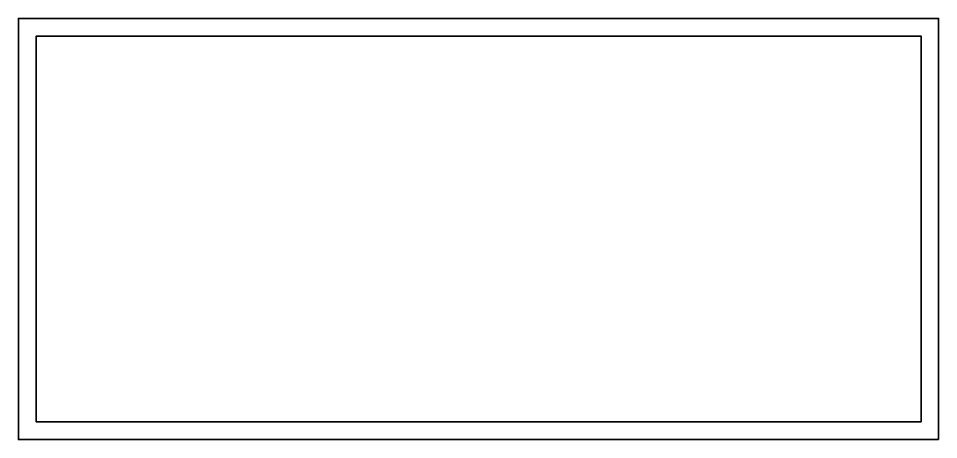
# Model space of a CAD drawing. Header units: millimetres. Extents: x -155 to 365, y 30 to 268.
import ezdxf

# ---------------------------------------------------------------- set-up
doc = ezdxf.new("R2010")
doc.units = ezdxf.units.MM
doc.header["$MEASUREMENT"] = 0
doc.layers.get('0').update_dxf_attribs({"lineweight": 0})
doc.layers.add('Safety', color=7, linetype='Continuous', lineweight=0)

msp = doc.modelspace()

# ---------------------------------------------------------------- linework, layer by layer
at = {"color": 250, "lineweight": 35, "true_color": 0x231f20}
msp.add_lwpolyline([(365, 29.5), (-155, 29.5), (-155, 267.5), (365, 267.5)], close=True, dxfattribs=at)
at = {"layer": 'Safety', "color": 250, "lineweight": 35, "true_color": 0x231f20}
msp.add_lwpolyline([(355.13, 39.52), (-144.87, 39.52), (-144.87, 257.52), (355.13, 257.52)], close=True, dxfattribs=at)

doc.saveas('drawing.dxf')
